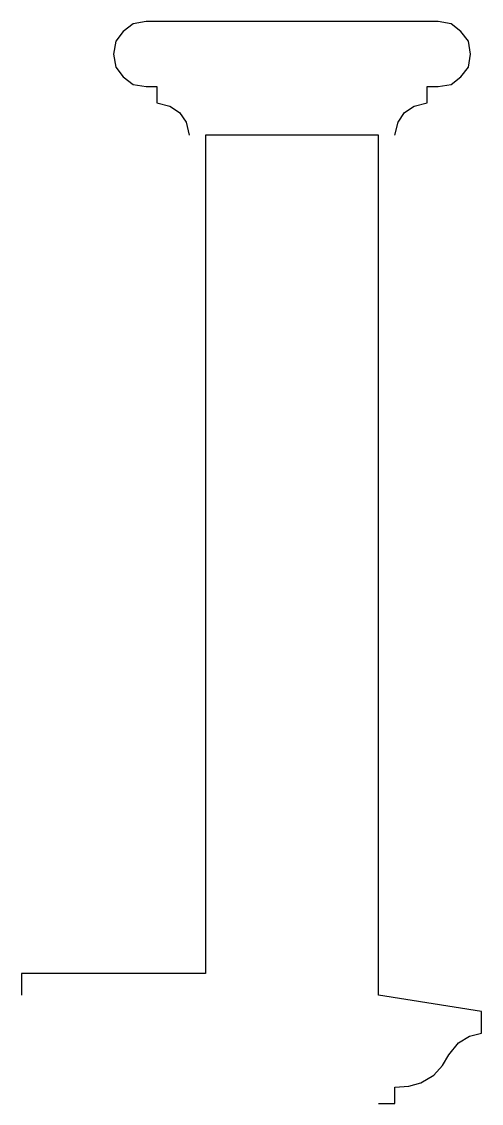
# Model space of a CAD drawing. Extents: x -0.08 to 0.34, y -0.1 to 0.9.
import ezdxf

# ---------------------------------------------------------------- set-up
doc = ezdxf.new("R2010")
doc.units = 0

msp = doc.modelspace()

# ---------------------------------------------------------------- linework, layer by layer
at = {"color": 255}
for points in [[(0.265, 0.795), (0.268, 0.807), (0.274, 0.816), (0.283, 0.822), (0.295, 0.825), (0.295, 0.84), (0.305, 0.84), (0.317, 0.842), (0.326, 0.849), (0.333, 0.858), (0.335, 0.87), (0.333, 0.882), (0.326, 0.891), (0.317, 0.898), (0.305, 0.9), (0.035, 0.9), (0.023, 0.898), (0.014, 0.891), (0.007, 0.882), (0.005, 0.87), (0.007, 0.858), (0.014, 0.849), (0.023, 0.842), (0.035, 0.84), (0.045, 0.84), (0.045, 0.825), (0.057, 0.822), (0.066, 0.816), (0.072, 0.807), (0.075, 0.795)], [(0.25, -0.1), (0.265, -0.1), (0.265, -0.085), (0.278, -0.084), (0.289, -0.081), (0.301, -0.074), (0.309, -0.065), (0.315, -0.055), (0.324, -0.044), (0.334, -0.038), (0.345, -0.035), (0.345, -0.015), (0.25, 0)]]:
    msp.add_lwpolyline(points, dxfattribs=at)
msp.add_lwpolyline([(0.25, 0), (0.25, 0.795), (0.09, 0.795), (0.09, 0.02), (-0.08, 0.02), (-0.08, 0)])

doc.saveas('drawing.dxf')
